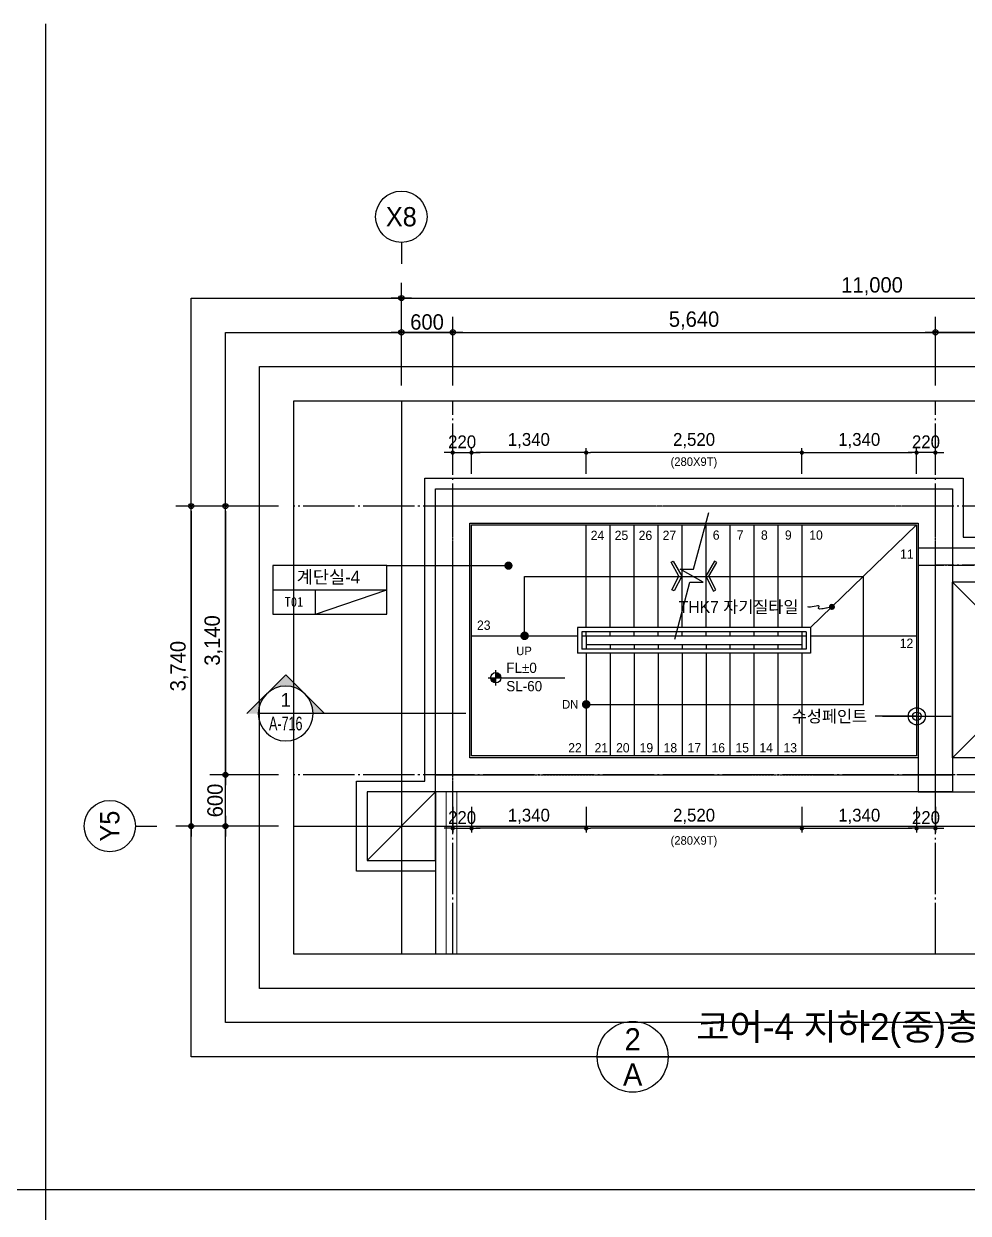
# Model space of a CAD drawing. Header units: millimetres. Extents: x 252711992 to 505989238, y 504776675 to 1009617600.
# Drawn here: x 253359837 to 253370872, y 504818065 to 504831962 of the extents above; entities that cross this region are included whole.
import ezdxf
from ezdxf.enums import TextEntityAlignment as Align
from ezdxf.xclip import XClip

# ---------------------------------------------------------------- set-up
doc = ezdxf.new("R2010")
doc.units = ezdxf.units.MM
doc.header["$XCLIPFRAME"] = 0
doc.linetypes.add('CEN', pattern=[35, 30, -2, 1, -2])
for name, color, linetype in [('$ZCDB_AUDIT_GENERATED_600D18', 7, 'Continuous'), ('0KD DIM', 7, 'Continuous'), ('4A.TEC CEN', 1, 'CEN'), ('4A.TEC CEN 보조1', 14, 'CEN'), ('4A.TEC ELE 4', 9, 'Continuous'), ('4A.TEC IND', 7, 'Continuous'), ('4A.TEC TEXT', 7, 'Continuous'), ('4A.TEC TEXT 1', 3, 'Continuous'), ('4A.TEC TEXT 2', 3, 'Continuous'), ('4A.TEC 기둥', 2, 'Continuous'), ('4A.TEC 마감선 2', 5, 'Continuous'), ('4A.TEC 벽체 1', 2, 'Continuous'), ('4A.TEC 벽체 3', 4, 'Continuous'), ('4A.TEC 벽체 4', 7, 'Continuous'), ('4A.TEC 심볼', 7, 'Continuous'), ('4A.TEC 해치 1', 9, 'Continuous'), ('CEN', 1, 'CEN'), ('LEV', 7, 'Continuous'), ('ROM', 7, 'Continuous'), ('SYM', 1, 'Continuous'), ('TEXT', 7, 'Continuous'), ('㈜SE&C TEXT', 7, 'Continuous')]:
    doc.layers.add(name, color=color, linetype=linetype)
doc.layers.add('DEFPOINT', color=135, linetype='Continuous', plot=False)
doc.styles.add('1', font='')
doc.styles.add('GHS', font='malgun.ttf')
doc.styles.add('나눔고딕', font='')
doc.styles.add('돋움', font='')
doc.styles.add('돋음체', font='')
doc.styles.add('울릉도L', font='')
doc.styles.get('1').set_extended_font_data('DotumChe')
doc.styles.get('나눔고딕').set_extended_font_data('Dotum')
doc.styles.get('돋움').set_extended_font_data('Dotum')
doc.styles.get('돋음체').set_extended_font_data('Dotum')
doc.styles.get('울릉도L').set_extended_font_data('Dotum')
doc.dimstyles.new('DIM_600(외부치수)', dxfattribs={"dimscale": 400, "dimtxt": 3.3, "dimasz": 1, "dimexe": 2, "dimexo": 2, "dimgap": 1, "dimtad": 1, "dimdec": 0, "dimdsep": 46, "dimlunit": 6, "dimtxsty": '나눔고딕', "dimblk1": 'DIMDOT', "dimblk2": 'DIMDOT', "dimsah": 1, "dimcen": 2.5, "dimdle": 1.5, "dimclrd": 8, "dimclre": 8, "dimclrt": 3, "dimadec": 0, "dimazin": 0, "dimtfac": 1, "dimtdec": 0, "dimtix": 1, "dimtmove": 2, "dimatfit": 3, "dimldrblk": 'DIMDOT', "dimfxl": 1, "dimtvp": 1, "dimtolj": 1, "dimtzin": 0, "dimarcsym": 0})
doc.dimstyles.new('DIM_80(외부치수)', dxfattribs={"dimscale": 40, "dimtxt": 3.3, "dimasz": 1, "dimexe": 2, "dimexo": 2, "dimgap": 1, "dimtad": 1, "dimdec": 0, "dimdsep": 46, "dimlunit": 6, "dimtxsty": '돋움', "dimblk1": 'DIMDOT', "dimblk2": 'DIMDOT', "dimsah": 1, "dimcen": 2.5, "dimdle": 1.5, "dimclrd": 1, "dimclre": 7, "dimclrt": 2, "dimadec": 0, "dimazin": 0, "dimtfac": 1, "dimtdec": 0, "dimtix": 1, "dimtmove": 2, "dimatfit": 3, "dimldrblk": 'DIMDOT', "dimfxl": 1, "dimtvp": 1, "dimtolj": 1, "dimtzin": 0, "dimarcsym": 0})
doc.dimstyles.new('KD DIM 1', dxfattribs={"dimscale": 50, "dimtxt": 3, "dimasz": 1, "dimexe": 1, "dimexo": 1, "dimgap": 1, "dimtad": 1, "dimdec": 0, "dimzin": 0, "dimdsep": 46, "dimlunit": 6, "dimtxsty": '돋음체', "dimblk": 'DOT', "dimcen": 3, "dimdle": 1, "dimclrd": 256, "dimclre": 256, "dimclrt": 3, "dimazin": 0, "dimtfac": 1, "dimtdec": 0, "dimtix": 1, "dimtmove": 2, "dimatfit": 3, "dimldrblk": 'OBLIQUE', "dimfxl": 1, "dimtvp": 0.8333, "dimtolj": 1, "dimtzin": 0, "dimarcsym": 0})

# ---------------------------------------------------------------- blocks, each defined once
blk = doc.blocks.new('dwgFD3B')
at = {"layer": '4A.TEC CEN', "color": 250, "ltscale": 500}
blk.add_line((49194.51, -169936.83, -3333.33), (358000, -169936.83, -3333.33), dxfattribs=at)
at = {"layer": '4A.TEC CEN', "color": 250, "ltscale": 500, "elevation": -3333.33}
blk.add_lwpolyline([(241807.63, -39163.16), (241807.63, -267000)], dxfattribs=at)
blk = doc.blocks.new('ccs122')
at = {"layer": '4A.TEC 심볼'}
blk.add_line((0, 8), (0, 3), dxfattribs=at)
blk.add_circle((0, 14), 6, dxfattribs=at)
at = {"layer": '4A.TEC TEXT 2', "color": 3, "style": 'GHS'}
blk.add_attdef('NO', text='', height=4.5, dxfattribs=at).set_placement((-0.01, 14.02), align=Align.MIDDLE_CENTER)
blk = doc.blocks.new('DIMDOT')
at = {"color": 0}
blk.add_line((-2, 0), (2, 0), dxfattribs=at)
for radius in [0.5, 0.25]:
    blk.add_circle((0, 0), radius, dxfattribs=at)
blk = doc.blocks.new('*D427')
at = {"layer": '$ZCDB_AUDIT_GENERATED_600D18', "color": 8, "lineweight": -2, "transparency": 16777216}
for p, q in [((253362813, 504826327), (253361613, 504826327)), ((253361793, 504826267), (253361793, 504822647)), ((253362813, 504822587), (253361613, 504822587))]:
    blk.add_line(p, q, dxfattribs=at)
at = {"layer": 'Defpoints', "color": 0, "transparency": 16777216}
for p in [(253362993, 504826327, 0), (253361793, 504822587), (253362993, 504822587, 0)]:
    blk.add_point(p, dxfattribs=at)
at = {"layer": '$ZCDB_AUDIT_GENERATED_600D18', "color": 8, "lineweight": -2, "transparency": 16777216, "xscale": 60, "yscale": 60, "zscale": 60}
for p, rotation in [((253361793, 504826327), 90), ((253361793, 504822587), 270)]:
    blk.add_blockref('DIMDOT', p, dxfattribs=dict(at, rotation=rotation))
at = {"layer": '$ZCDB_AUDIT_GENERATED_600D18', "color": 3, "transparency": 16777216, "insert": (253361655, 504824457), "char_height": 180, "attachment_point": 5, "rotation": 90, "style": '나눔고딕'}
blk.add_mtext('\\A1;3,740', dxfattribs=at)
blk = doc.blocks.new('*D428')
at = {"layer": '$ZCDB_AUDIT_GENERATED_600D18', "color": 8, "lineweight": -2, "transparency": 16777216}
for p, q in [((253362813, 504823187), (253362013, 504823187)), ((253362193, 504822647), (253362193, 504823127)), ((253362813, 504822587), (253362013, 504822587))]:
    blk.add_line(p, q, dxfattribs=at)
at = {"layer": 'Defpoints', "color": 0, "transparency": 16777216}
for p in [(253362193, 504823187), (253362993, 504823187, 0), (253362993, 504822587, 0)]:
    blk.add_point(p, dxfattribs=at)
at = {"layer": '$ZCDB_AUDIT_GENERATED_600D18', "color": 8, "lineweight": -2, "transparency": 16777216, "xscale": 60, "yscale": 60, "zscale": 60}
for p, rotation in [((253362193, 504823187), 90), ((253362193, 504822587), 270)]:
    blk.add_blockref('DIMDOT', p, dxfattribs=dict(at, rotation=rotation))
at = {"layer": '$ZCDB_AUDIT_GENERATED_600D18', "color": 3, "transparency": 16777216, "insert": (253362073, 504822887), "char_height": 180, "attachment_point": 5, "rotation": 90, "style": '나눔고딕'}
blk.add_mtext('\\A1;600', dxfattribs=at)
blk = doc.blocks.new('*D429')
at = {"layer": '$ZCDB_AUDIT_GENERATED_600D18', "color": 8, "lineweight": -2, "transparency": 16777216}
for p, q in [((253364249, 504827737), (253364249, 504828937)), ((253375249, 504827737), (253375249, 504828937)), ((253364309, 504828757), (253375189, 504828757))]:
    blk.add_line(p, q, dxfattribs=at)
at = {"layer": 'Defpoints', "color": 0, "transparency": 16777216}
for p in [(253375249, 504828757), (253364249, 504827557, 0), (253375249, 504827557)]:
    blk.add_point(p, dxfattribs=at)
at = {"layer": '$ZCDB_AUDIT_GENERATED_600D18', "color": 8, "lineweight": -2, "transparency": 16777216, "xscale": 60, "yscale": 60, "zscale": 60, "rotation": 180}
blk.add_blockref('DIMDOT', (253364249, 504828757), dxfattribs=at)
at = {"layer": '$ZCDB_AUDIT_GENERATED_600D18', "color": 8, "lineweight": -2, "transparency": 16777216, "xscale": 60, "yscale": 60, "zscale": 60}
blk.add_blockref('DIMDOT', (253375249, 504828757), dxfattribs=at)
at = {"layer": '$ZCDB_AUDIT_GENERATED_600D18', "color": 3, "transparency": 16777216, "insert": (253369749, 504828895), "char_height": 180, "attachment_point": 5, "style": '나눔고딕'}
blk.add_mtext('\\A1;11,000', dxfattribs=at)
blk = doc.blocks.new('*D431')
at = {"layer": '$ZCDB_AUDIT_GENERATED_600D18', "color": 8, "lineweight": -2, "transparency": 16777216}
for p, q in [((253364249, 504827737), (253364249, 504828537)), ((253364849, 504827737), (253364849, 504828537)), ((253364789, 504828357), (253364309, 504828357))]:
    blk.add_line(p, q, dxfattribs=at)
at = {"layer": 'Defpoints', "color": 0, "transparency": 16777216}
for p in [(253364249, 504828357), (253364249, 504827557, 39667), (253364849, 504827557, 34667)]:
    blk.add_point(p, dxfattribs=at)
at = {"layer": '$ZCDB_AUDIT_GENERATED_600D18', "color": 8, "lineweight": -2, "transparency": 16777216, "xscale": 60, "yscale": 60, "zscale": 60, "rotation": 180}
blk.add_blockref('DIMDOT', (253364249, 504828357), dxfattribs=at)
at = {"layer": '$ZCDB_AUDIT_GENERATED_600D18', "color": 8, "lineweight": -2, "transparency": 16777216, "xscale": 60, "yscale": 60, "zscale": 60}
blk.add_blockref('DIMDOT', (253364849, 504828357), dxfattribs=at)
at = {"layer": '$ZCDB_AUDIT_GENERATED_600D18', "color": 3, "transparency": 16777216, "insert": (253364549, 504828477), "char_height": 180, "attachment_point": 5, "style": '나눔고딕'}
blk.add_mtext('\\A1;600', dxfattribs=at)
blk = doc.blocks.new('*D432')
at = {"layer": '$ZCDB_AUDIT_GENERATED_600D18', "color": 8, "lineweight": -2, "transparency": 16777216}
for p, q in [((253362813, 504826327), (253362013, 504826327)), ((253362193, 504826267), (253362193, 504823247)), ((253362813, 504823187), (253362013, 504823187))]:
    blk.add_line(p, q, dxfattribs=at)
at = {"layer": 'Defpoints', "color": 0, "transparency": 16777216}
for p in [(253362993, 504826327, 0), (253362193, 504823187), (253362993, 504823187, 0)]:
    blk.add_point(p, dxfattribs=at)
at = {"layer": '$ZCDB_AUDIT_GENERATED_600D18', "color": 8, "lineweight": -2, "transparency": 16777216, "xscale": 60, "yscale": 60, "zscale": 60}
for p, rotation in [((253362193, 504826327), 90), ((253362193, 504823187), 270)]:
    blk.add_blockref('DIMDOT', p, dxfattribs=dict(at, rotation=rotation))
at = {"layer": '$ZCDB_AUDIT_GENERATED_600D18', "color": 3, "transparency": 16777216, "insert": (253362055, 504824757), "char_height": 180, "attachment_point": 5, "rotation": 90, "style": '나눔고딕'}
blk.add_mtext('\\A1;3,140', dxfattribs=at)
blk = doc.blocks.new('*D433')
at = {"layer": '$ZCDB_AUDIT_GENERATED_600D18', "color": 8, "lineweight": -2, "transparency": 16777216}
for p, q in [((253364849, 504827737), (253364849, 504828537)), ((253370489, 504827737), (253370489, 504828537)), ((253364909, 504828357), (253370429, 504828357))]:
    blk.add_line(p, q, dxfattribs=at)
at = {"layer": 'Defpoints', "color": 0, "transparency": 16777216}
for p in [(253370489, 504828357), (253364849, 504827557, 34667), (253370489, 504827557, 81667)]:
    blk.add_point(p, dxfattribs=at)
at = {"layer": '$ZCDB_AUDIT_GENERATED_600D18', "color": 8, "lineweight": -2, "transparency": 16777216, "xscale": 60, "yscale": 60, "zscale": 60, "rotation": 180}
blk.add_blockref('DIMDOT', (253364849, 504828357), dxfattribs=at)
at = {"layer": '$ZCDB_AUDIT_GENERATED_600D18', "color": 8, "lineweight": -2, "transparency": 16777216, "xscale": 60, "yscale": 60, "zscale": 60}
blk.add_blockref('DIMDOT', (253370489, 504828357), dxfattribs=at)
at = {"layer": '$ZCDB_AUDIT_GENERATED_600D18', "color": 3, "transparency": 16777216, "insert": (253367669, 504828495), "char_height": 180, "attachment_point": 5, "style": '나눔고딕'}
blk.add_mtext('\\A1;5,640', dxfattribs=at)
blk = doc.blocks.new('*D434')
at = {"layer": '$ZCDB_AUDIT_GENERATED_600D18', "color": 8, "lineweight": -2, "transparency": 16777216}
for p, q in [((253370489, 504827737), (253370489, 504828537)), ((253372939, 504827737), (253372939, 504828537)), ((253372879, 504828357), (253370549, 504828357))]:
    blk.add_line(p, q, dxfattribs=at)
at = {"layer": 'Defpoints', "color": 0, "transparency": 16777216}
for p in [(253370489, 504828357), (253370489, 504827557, 81667), (253372939, 504827557, 61250)]:
    blk.add_point(p, dxfattribs=at)
at = {"layer": '$ZCDB_AUDIT_GENERATED_600D18', "color": 8, "lineweight": -2, "transparency": 16777216, "xscale": 60, "yscale": 60, "zscale": 60, "rotation": 180}
blk.add_blockref('DIMDOT', (253370489, 504828357), dxfattribs=at)
at = {"layer": '$ZCDB_AUDIT_GENERATED_600D18', "color": 8, "lineweight": -2, "transparency": 16777216, "xscale": 60, "yscale": 60, "zscale": 60}
blk.add_blockref('DIMDOT', (253372939, 504828357), dxfattribs=at)
at = {"layer": '$ZCDB_AUDIT_GENERATED_600D18', "color": 3, "transparency": 16777216, "insert": (253371714, 504828495), "char_height": 180, "attachment_point": 5, "style": '나눔고딕'}
blk.add_mtext('\\A1;2,450', dxfattribs=at)
blk = doc.blocks.new('c1')
at = {"layer": '4A.TEC 기둥'}
blk.add_lwpolyline([(1156776, -1012079), (1157576, -1012079), (1157576, -1011279), (1156776, -1011279)], close=True, dxfattribs=at)
at = {"layer": 'DEFPOINT'}
blk.add_line((1156776, -1012079), (1157576, -1011279), dxfattribs=at)
blk = doc.blocks.new('ADFAWEFQWEFQWF')
at = {"layer": '4A.TEC CEN 보조1', "ltscale": 10}
for p, q in [((200, 0), (200, 2850)), ((2650, 2850), (2650, 0)), ((0, 2650), (2850, 2650)), ((2850, 200), (0, 200))]:
    blk.add_line(p, q, dxfattribs=at)
at = {"layer": '4A.TEC 벽체 1'}
for p, q in [((400, 2450), (400, 400)), ((400, 2450), (2450, 2450)), ((2450, 2450), (2450, 400)), ((400, 400), (2450, 400))]:
    blk.add_line(p, q, dxfattribs=at)
blk.add_lwpolyline([(875, 2850), (0, 2850), (0, 0), (2850, 0), (2850, 2850), (875, 2850)], dxfattribs=at)
at = {"layer": '4A.TEC 해치 1'}
for p, q in [((400, 2450), (2450, 400)), ((2450, 2450), (400, 400))]:
    blk.add_line(p, q, dxfattribs=at)
blk = doc.blocks.new('A$Cb9f671d3')
at = {"layer": '4A.TEC 벽체 3', "elevation": 0, "flags": 128}
for points in [[(925, 3825), (0, 3825), (0, 4875), (800, 4875), (800, 8415), (7090, 8415), (7090, 7725), (11925, 7725), (11925, 59750)], [(925, 4750), (925, 250)]]:
    blk.add_lwpolyline(points, dxfattribs=at)
at = {"layer": '4A.TEC 벽체 4', "color": 251, "lineweight": 0, "ltscale": 15, "elevation": 0}
for points in [[(1050, 4750), (1050, 125)], [(1175, 4750), (1175, 0)]]:
    blk.add_lwpolyline(points, dxfattribs=at)
at = {"layer": '4A.TEC 기둥'}
blk.add_blockref('c1', (-1156651, 1016029, 0), dxfattribs=at)
blk = doc.blocks.new('A$C6C9969DE')
at = {"layer": 'ROM', "color": 0, "linetype": 'Continuous'}
for p, q in [((0, 510), (2400, 510)), ((900, 0), (900, 510))]:
    blk.add_line(p, q, dxfattribs=at)
blk.add_lwpolyline([(0, 0), (2400, 0), (2400, 1020), (0, 1020)], close=True, dxfattribs=at)
blk = doc.blocks.new('ASDFAWGFQWEGRQEWR')
at = {"layer": 'CEN'}
blk.add_lwpolyline([(1712, 118), (1641, 101), (1594, 94), (1567, 93), (1556, 98), (1554, 105), (1558, 114), (1563, 122), (1564, 128), (1557, 130), (1544, 129), (1526, 126), (1505, 122), (1483, 118), (1461, 115), (1443, 114), (1430, 118)], dxfattribs=at)
at = {"layer": '㈜SE&C TEXT', "color": 1, "const_width": 35.9}
blk.add_lwpolyline([(1729, 118, 1), (1694, 118, 1)], format="xyb", close=True, dxfattribs=at)
at = {"layer": '4A.TEC TEXT', "style": '돋움'}
blk.add_text('THK7 자기질타일', height=140, dxfattribs=at).set_placement((-77, 118), align=Align.MIDDLE_LEFT)
blk = doc.blocks.new('단면기호1')
at = {"layer": 'SYM'}
h = blk.add_hatch(color=256, dxfattribs=at)
h.paths.add_polyline_path([(4.24, 4.24, -0.198912), (6, 0), (8.49, 0)])
h.paths.add_polyline_path([(0, 8.49), (-4.24, 4.24, -0.414214), (4.24, 4.24)])
h.paths.add_polyline_path([(-4.24, 4.24), (-8.49, 0), (-6, 0, -0.198912)])
for p in [(-8.49, 0), (8.49, 0)]:
    blk.add_line(p, (0, 8.49), dxfattribs=at)
blk.add_circle((0, 0), 6, dxfattribs=at)
blk = doc.blocks.new('A$C3A5201BD')
at = {"layer": 'LEV'}
h = blk.add_hatch(color=256, dxfattribs=at)
h.paths.add_polyline_path([(200, 200), (335, 200, 0.414214), (200, 335)])
h.paths.add_polyline_path([(200, 65), (200, 200), (65, 200, 0.414214)])
at = {"layer": 'LEV', "color": 7}
for p, q in [((200, 0), (200, 400)), ((0, 200), (2007, 200)), ((0, 200), (400, 200))]:
    blk.add_line(p, q, dxfattribs=at)
blk.add_circle((200, 200), 135, dxfattribs=at)
blk = doc.blocks.new('_Dot')
at = {"color": 0, "linetype": 'ByBlock', "lineweight": -2}
blk.add_line((-0.5, 0), (-1, 0), dxfattribs=at)
at = {"color": 0, "linetype": 'ByBlock', "const_width": 0.5}
blk.add_lwpolyline([(-0.25, 0, 1), (0.25, 0, 1)], format="xyb", close=True, dxfattribs=at)
blk = doc.blocks.new('*D1045')
at = {"layer": '0KD DIM', "lineweight": -2, "transparency": 16777216}
for p, q in [((253366409, 504826702), (253366409, 504827002)), ((253368929, 504826702), (253368929, 504827002)), ((253368879, 504826952), (253366459, 504826952))]:
    blk.add_line(p, q, dxfattribs=at)
at = {"layer": 'Defpoints', "color": 0, "transparency": 16777216}
for p in [(253366409, 504826952), (253366409, 504826652, 0), (253368929, 504826652)]:
    blk.add_point(p, dxfattribs=at)
at = {"layer": '0KD DIM', "lineweight": -2, "transparency": 16777216, "xscale": 50, "yscale": 50, "zscale": 50, "rotation": 180}
blk.add_blockref('_Dot', (253366409, 504826952), dxfattribs=at)
at = {"layer": '0KD DIM', "lineweight": -2, "transparency": 16777216, "xscale": 50, "yscale": 50, "zscale": 50}
blk.add_blockref('_Dot', (253368929, 504826952), dxfattribs=at)
at = {"layer": '0KD DIM', "color": 3, "transparency": 16777216, "insert": (253367669, 504827092), "char_height": 150, "attachment_point": 5, "style": '돋음체'}
blk.add_mtext('\\A1;2,520', dxfattribs=at)
blk = doc.blocks.new('_OBLIQUE')
at = {"color": 0, "linetype": 'ByBlock'}
blk.add_line((-0.5, -0.5), (0.5, 0.5), dxfattribs=at)
blk = doc.blocks.new('*D1046')
at = {"layer": '0KD DIM', "lineweight": -2, "transparency": 16777216}
for p, q in [((253368929, 504826702), (253368929, 504827002)), ((253370269, 504826702), (253370269, 504827002)), ((253368979, 504826952), (253370219, 504826952))]:
    blk.add_line(p, q, dxfattribs=at)
at = {"layer": 'Defpoints', "color": 0, "transparency": 16777216}
for p in [(253370269, 504826952), (253368929, 504826652), (253370269, 504826652)]:
    blk.add_point(p, dxfattribs=at)
at = {"layer": '0KD DIM', "lineweight": -2, "transparency": 16777216, "xscale": 50, "yscale": 50, "zscale": 50, "rotation": 180}
blk.add_blockref('_Dot', (253368929, 504826952), dxfattribs=at)
at = {"layer": '0KD DIM', "lineweight": -2, "transparency": 16777216, "xscale": 50, "yscale": 50, "zscale": 50}
blk.add_blockref('_Dot', (253370269, 504826952), dxfattribs=at)
at = {"layer": '0KD DIM', "color": 3, "transparency": 16777216, "insert": (253369599, 504827092), "char_height": 150, "attachment_point": 5, "style": '돋음체'}
blk.add_mtext('\\A1;1,340', dxfattribs=at)
blk = doc.blocks.new('*D1047')
at = {"layer": '0KD DIM', "lineweight": -2, "transparency": 16777216}
for p, q in [((253365069, 504826702), (253365069, 504827002)), ((253366409, 504826702), (253366409, 504827002)), ((253366359, 504826952), (253365119, 504826952))]:
    blk.add_line(p, q, dxfattribs=at)
at = {"layer": 'Defpoints', "color": 0, "transparency": 16777216}
for p in [(253365069, 504826952), (253365069, 504826652), (253366409, 504826652)]:
    blk.add_point(p, dxfattribs=at)
at = {"layer": '0KD DIM', "lineweight": -2, "transparency": 16777216, "xscale": 50, "yscale": 50, "zscale": 50, "rotation": 180}
blk.add_blockref('_Dot', (253365069, 504826952), dxfattribs=at)
at = {"layer": '0KD DIM', "lineweight": -2, "transparency": 16777216, "xscale": 50, "yscale": 50, "zscale": 50}
blk.add_blockref('_Dot', (253366409, 504826952), dxfattribs=at)
at = {"layer": '0KD DIM', "color": 3, "transparency": 16777216, "insert": (253365739, 504827092), "char_height": 150, "attachment_point": 5, "style": '돋음체'}
blk.add_mtext('\\A1;1,340', dxfattribs=at)
blk = doc.blocks.new('*D1048')
at = {"layer": '0KD DIM', "lineweight": -2, "transparency": 16777216}
for p, q in [((253370269, 504826702), (253370269, 504827002)), ((253370489, 504826702), (253370489, 504827002)), ((253370219, 504826952), (253370169, 504826952)), ((253370489, 504826952), (253370269, 504826952)), ((253370539, 504826952), (253370589, 504826952))]:
    blk.add_line(p, q, dxfattribs=at)
at = {"layer": 'Defpoints', "color": 0, "transparency": 16777216}
for p in [(253370269, 504826952), (253370269, 504826652), (253370489, 504826652)]:
    blk.add_point(p, dxfattribs=at)
at = {"layer": '0KD DIM', "lineweight": -2, "transparency": 16777216, "xscale": 50, "yscale": 50, "zscale": 50}
blk.add_blockref('_Dot', (253370269, 504826952), dxfattribs=at)
at = {"layer": '0KD DIM', "lineweight": -2, "transparency": 16777216, "xscale": 50, "yscale": 50, "zscale": 50, "rotation": 180}
blk.add_blockref('_Dot', (253370489, 504826952), dxfattribs=at)
at = {"layer": '0KD DIM', "color": 3, "transparency": 16777216, "insert": (253370379, 504827077), "char_height": 150, "attachment_point": 5, "style": '돋음체'}
blk.add_mtext('\\A1;220', dxfattribs=at)
blk = doc.blocks.new('*D1049')
at = {"layer": '0KD DIM', "lineweight": -2, "transparency": 16777216}
for p, q in [((253364849, 504826702), (253364849, 504827002)), ((253365069, 504826702), (253365069, 504827002)), ((253364799, 504826952), (253364749, 504826952)), ((253364849, 504826952), (253365069, 504826952)), ((253365119, 504826952), (253365169, 504826952))]:
    blk.add_line(p, q, dxfattribs=at)
at = {"layer": 'Defpoints', "color": 0, "transparency": 16777216}
for p in [(253365069, 504826952), (253364849, 504826652), (253365069, 504826652)]:
    blk.add_point(p, dxfattribs=at)
at = {"layer": '0KD DIM', "lineweight": -2, "transparency": 16777216, "xscale": 50, "yscale": 50, "zscale": 50}
blk.add_blockref('_Dot', (253364849, 504826952), dxfattribs=at)
at = {"layer": '0KD DIM', "lineweight": -2, "transparency": 16777216, "xscale": 50, "yscale": 50, "zscale": 50, "rotation": 180}
blk.add_blockref('_Dot', (253365069, 504826952), dxfattribs=at)
at = {"layer": '0KD DIM', "color": 3, "transparency": 16777216, "insert": (253364959, 504827077), "char_height": 150, "attachment_point": 5, "style": '돋음체'}
blk.add_mtext('\\A1;220', dxfattribs=at)
blk = doc.blocks.new('*D1040')
at = {"layer": '0KD DIM', "lineweight": -2, "transparency": 16777216}
for p, q in [((253366409, 504822812), (253366409, 504822512)), ((253368929, 504822812), (253368929, 504822512)), ((253368879, 504822562), (253366459, 504822562))]:
    blk.add_line(p, q, dxfattribs=at)
at = {"layer": 'Defpoints', "color": 0, "transparency": 16777216}
for p in [(253366409, 504822862, 0), (253368929, 504822862), (253366409, 504822562)]:
    blk.add_point(p, dxfattribs=at)
at = {"layer": '0KD DIM', "lineweight": -2, "transparency": 16777216, "xscale": 50, "yscale": 50, "zscale": 50, "rotation": 180}
blk.add_blockref('_Dot', (253366409, 504822562), dxfattribs=at)
at = {"layer": '0KD DIM', "lineweight": -2, "transparency": 16777216, "xscale": 50, "yscale": 50, "zscale": 50}
blk.add_blockref('_Dot', (253368929, 504822562), dxfattribs=at)
at = {"layer": '0KD DIM', "color": 3, "transparency": 16777216, "insert": (253367669, 504822702), "char_height": 150, "attachment_point": 5, "style": '돋음체'}
blk.add_mtext('\\A1;2,520', dxfattribs=at)
blk = doc.blocks.new('*D1041')
at = {"layer": '0KD DIM', "lineweight": -2, "transparency": 16777216}
for p, q in [((253368929, 504822812), (253368929, 504822512)), ((253370269, 504822812), (253370269, 504822512)), ((253368979, 504822562), (253370219, 504822562))]:
    blk.add_line(p, q, dxfattribs=at)
at = {"layer": 'Defpoints', "color": 0, "transparency": 16777216}
for p in [(253368929, 504822862), (253370269, 504822862), (253370269, 504822562)]:
    blk.add_point(p, dxfattribs=at)
at = {"layer": '0KD DIM', "lineweight": -2, "transparency": 16777216, "xscale": 50, "yscale": 50, "zscale": 50, "rotation": 180}
blk.add_blockref('_Dot', (253368929, 504822562), dxfattribs=at)
at = {"layer": '0KD DIM', "lineweight": -2, "transparency": 16777216, "xscale": 50, "yscale": 50, "zscale": 50}
blk.add_blockref('_Dot', (253370269, 504822562), dxfattribs=at)
at = {"layer": '0KD DIM', "color": 3, "transparency": 16777216, "insert": (253369599, 504822702), "char_height": 150, "attachment_point": 5, "style": '돋음체'}
blk.add_mtext('\\A1;1,340', dxfattribs=at)
blk = doc.blocks.new('*D1042')
at = {"layer": '0KD DIM', "lineweight": -2, "transparency": 16777216}
for p, q in [((253365069, 504822812), (253365069, 504822512)), ((253366409, 504822812), (253366409, 504822512)), ((253366359, 504822562), (253365119, 504822562))]:
    blk.add_line(p, q, dxfattribs=at)
at = {"layer": 'Defpoints', "color": 0, "transparency": 16777216}
for p in [(253365069, 504822862), (253366409, 504822862), (253365069, 504822562)]:
    blk.add_point(p, dxfattribs=at)
at = {"layer": '0KD DIM', "lineweight": -2, "transparency": 16777216, "xscale": 50, "yscale": 50, "zscale": 50, "rotation": 180}
blk.add_blockref('_Dot', (253365069, 504822562), dxfattribs=at)
at = {"layer": '0KD DIM', "lineweight": -2, "transparency": 16777216, "xscale": 50, "yscale": 50, "zscale": 50}
blk.add_blockref('_Dot', (253366409, 504822562), dxfattribs=at)
at = {"layer": '0KD DIM', "color": 3, "transparency": 16777216, "insert": (253365739, 504822702), "char_height": 150, "attachment_point": 5, "style": '돋음체'}
blk.add_mtext('\\A1;1,340', dxfattribs=at)
blk = doc.blocks.new('*D1043')
at = {"layer": '0KD DIM', "lineweight": -2, "transparency": 16777216}
for p, q in [((253370269, 504822812), (253370269, 504822512)), ((253370489, 504822812), (253370489, 504822512)), ((253370219, 504822562), (253370169, 504822562)), ((253370489, 504822562), (253370269, 504822562)), ((253370539, 504822562), (253370589, 504822562))]:
    blk.add_line(p, q, dxfattribs=at)
at = {"layer": 'Defpoints', "color": 0, "transparency": 16777216}
for p in [(253370269, 504822862), (253370489, 504822862), (253370269, 504822562)]:
    blk.add_point(p, dxfattribs=at)
at = {"layer": '0KD DIM', "lineweight": -2, "transparency": 16777216, "xscale": 50, "yscale": 50, "zscale": 50}
blk.add_blockref('_Dot', (253370269, 504822562), dxfattribs=at)
at = {"layer": '0KD DIM', "lineweight": -2, "transparency": 16777216, "xscale": 50, "yscale": 50, "zscale": 50, "rotation": 180}
blk.add_blockref('_Dot', (253370489, 504822562), dxfattribs=at)
at = {"layer": '0KD DIM', "color": 3, "transparency": 16777216, "insert": (253370379, 504822687), "char_height": 150, "attachment_point": 5, "style": '돋음체'}
blk.add_mtext('\\A1;220', dxfattribs=at)
blk = doc.blocks.new('*D1044')
at = {"layer": '0KD DIM', "lineweight": -2, "transparency": 16777216}
for p, q in [((253364849, 504822812), (253364849, 504822512)), ((253365069, 504822812), (253365069, 504822512)), ((253364799, 504822562), (253364749, 504822562)), ((253364849, 504822562), (253365069, 504822562)), ((253365119, 504822562), (253365169, 504822562))]:
    blk.add_line(p, q, dxfattribs=at)
at = {"layer": 'Defpoints', "color": 0, "transparency": 16777216}
for p in [(253364849, 504822862), (253365069, 504822862), (253365069, 504822562)]:
    blk.add_point(p, dxfattribs=at)
at = {"layer": '0KD DIM', "lineweight": -2, "transparency": 16777216, "xscale": 50, "yscale": 50, "zscale": 50}
blk.add_blockref('_Dot', (253364849, 504822562), dxfattribs=at)
at = {"layer": '0KD DIM', "lineweight": -2, "transparency": 16777216, "xscale": 50, "yscale": 50, "zscale": 50, "rotation": 180}
blk.add_blockref('_Dot', (253365069, 504822562), dxfattribs=at)
at = {"layer": '0KD DIM', "color": 3, "transparency": 16777216, "insert": (253364959, 504822687), "char_height": 150, "attachment_point": 5, "style": '돋음체'}
blk.add_mtext('\\A1;220', dxfattribs=at)
blk = doc.blocks.new('ADSFWEFQWEF')
at = {"layer": '4A.TEC TEXT', "style": '돋움'}
blk.add_text('수성페인트', height=140, dxfattribs=at).set_placement((560, 110), align=Align.MIDDLE_LEFT)
at = {"layer": '㈜SE&C TEXT', "color": 1}
blk.add_leader([(2021, 110, 0), (1532, 110)], dimstyle='DIM_80(외부치수)', override={"dimasz": 5, "dimtad": 0}, dxfattribs=at)

msp = doc.modelspace()

# ---------------------------------------------------------------- linework, layer by layer
msp.add_line((253363246.55, 504825064.35), (253364079.88, 504825347.69))
at = {"layer": '4A.TEC CEN', "ltscale": 20}
for p, q in [((253364848.77, 504821092.16, 1666.67), (253364848.77, 504827557.16, 1666.67)), ((253370488.77, 504821092.16, 1666.67), (253370488.77, 504827557.16, 1666.67)), ((253376303.05, 504826327.14, 1666.67), (253362992.67, 504826327.14, 1666.67)), ((253376303.05, 504825637.14, 1666.67), (253370488.77, 504825637.14, 1666.67)), ((253376303.05, 504823187.14, 1666.67), (253362992.67, 504823187.14, 1666.67))]:
    msp.add_line(p, q, dxfattribs=at)
at = {"layer": '4A.TEC CEN 보조1'}
for p, q in [((253364848.78, 504822987.14, -3332.88), (253364848.78, 504826527.14, -3332.88)), ((253370488.78, 504822987.14, -3332.88), (253370488.78, 504826527.14, -3332.88)), ((253370688.78, 504826327.14, -3332.88), (253364648.78, 504826327.14, -3332.88)), ((253364648.78, 504823187.14, -3332.88), (253370688.78, 504823187.14, -3332.88))]:
    msp.add_line(p, q, dxfattribs=at)
at = {"layer": '4A.TEC ELE 4', "color": 8, "ltscale": 0.3}
for p, q in [((253366408.78, 504824907.14, -3332.88), (253366408.78, 504826107.14, -3332.88)), ((253366688.78, 504824907.14, -3332.88), (253366688.78, 504826107.14, -3332.88)), ((253366968.78, 504824907.14, -3332.88), (253366968.78, 504826107.14, -3332.88)), ((253367248.78, 504824907.14, -3332.88), (253367248.78, 504826107.14, -3332.88)), ((253367528.78, 504824907.14, -3332.88), (253367528.78, 504826107.14, -3332.88)), ((253367808.78, 504824907.14, -3332.88), (253367808.78, 504826107.14, -3332.88)), ((253368368.78, 504826107.14, -3332.88), (253368368.78, 504824907.14, -3332.88)), ((253368648.78, 504826107.14, -3332.88), (253368648.78, 504824907.14, -3332.88)), ((253368928.78, 504826107.14, -3332.88), (253368928.78, 504824907.14, -3332.88)), ((253369028.78, 504824907.14, -3332.88), (253370268.78, 504826107.14, -3332.88)), ((253369028.78, 504824907.14, -3332.88), (253366308.78, 504824907.14, -3332.88)), ((253366308.78, 504824907.14, -3332.88), (253366308.78, 504824607.14, -3332.88)), ((253369028.78, 504824907.14, -3332.88), (253369028.78, 504824607.14, -3332.88)), ((253366308.78, 504824807.14, -3332.88), (253365068.78, 504824807.14, -3332.88)), ((253368978.78, 504824857.14, -3332.88), (253366358.78, 504824857.14, -3332.88)), ((253366358.78, 504824857.14, -3332.88), (253366358.78, 504824657.14, -3332.88)), ((253368978.78, 504824807.14, -3332.88), (253366358.78, 504824807.14, -3332.88)), ((253366408.78, 504824807.14, -3332.88), (253366408.78, 504824657.14, -3332.88)), ((253368368.78, 504824857.14, -3332.88), (253368368.78, 504824807.14, -3332.88)), ((253368648.78, 504824857.14, -3332.88), (253368648.78, 504824807.14, -3332.88)), ((253368928.78, 504824857.14, -3332.88), (253368928.78, 504824807.14, -3332.88)), ((253368928.78, 504824857.14, -3332.88), (253368928.78, 504824657.14, -3332.88)), ((253368978.78, 504824857.14, -3332.88), (253368978.78, 504824657.14, -3332.88)), ((253370268.78, 504824807.14, -3332.88), (253369028.78, 504824807.14, -3332.88)), ((253369028.78, 504824607.14, -3332.88), (253366308.78, 504824607.14, -3332.88)), ((253368978.78, 504824657.14, -3332.88), (253366358.78, 504824657.14, -3332.88)), ((253368928.78, 504824707.14, -3332.88), (253366408.78, 504824707.14, -3332.88)), ((253366408.78, 504824607.14, -3332.88), (253366408.78, 504823407.14, -3332.88)), ((253366688.78, 504824707.14, -3332.88), (253366688.78, 504824657.14, -3332.88)), ((253366688.78, 504824607.14, -3332.88), (253366688.78, 504823407.14, -3332.88)), ((253366968.78, 504824707.14, -3332.88), (253366968.78, 504824657.14, -3332.88)), ((253366968.78, 504824607.14, -3332.88), (253366968.78, 504823407.14, -3332.88)), ((253367248.78, 504824707.14, -3332.88), (253367248.78, 504824657.14, -3332.88)), ((253367248.78, 504824607.14, -3332.88), (253367248.78, 504823407.14, -3332.88)), ((253367528.78, 504824607.14, -3332.88), (253367528.78, 504823407.14, -3332.88)), ((253367808.78, 504824607.14, -3332.88), (253367808.78, 504823407.14, -3332.88)), ((253368088.78, 504824607.14, -3332.88), (253368088.78, 504823407.14, -3332.88)), ((253368368.78, 504824707.14, -3332.88), (253368368.78, 504824657.14, -3332.88)), ((253368368.78, 504824607.14, -3332.88), (253368368.78, 504823407.14, -3332.88)), ((253368648.78, 504824707.14, -3332.88), (253368648.78, 504824657.14, -3332.88)), ((253368648.78, 504824607.14, -3332.88), (253368648.78, 504823407.14, -3332.88)), ((253368928.78, 504824707.14, -3332.88), (253368928.78, 504824657.14, -3332.88)), ((253368928.78, 504824607.14, -3332.88), (253368928.78, 504823407.14, -3332.88))]:
    msp.add_line(p, q, dxfattribs=at)
at = {"layer": '4A.TEC ELE 4', "color": 8}
for p, q in [((253368088.78, 504826107.14, -3332.88), (253368088.78, 504824907.14, -3332.88)), ((253367808.78, 504824807.14, -3332.88), (253367808.78, 504824857.14, -3332.88)), ((253367808.78, 504824707.14, -3332.88), (253367808.78, 504824657.14, -3332.88))]:
    msp.add_line(p, q, dxfattribs=at)
at = {"layer": '4A.TEC ELE 4', "color": 8, "ltscale": 0.2}
for p, q in [((253366408.78, 504824807.14, -3332.88), (253366408.78, 504824857.14, -3332.88)), ((253366688.78, 504824807.14, -3332.88), (253366688.78, 504824857.14, -3332.88)), ((253366968.78, 504824807.14, -3332.88), (253366968.78, 504824857.14, -3332.88)), ((253367248.78, 504824807.14, -3332.88), (253367248.78, 504824857.14, -3332.88)), ((253367528.78, 504824807.14, -3332.88), (253367528.78, 504824857.14, -3332.88)), ((253367528.78, 504824707.14, -3332.88), (253367528.78, 504824657.14, -3332.88))]:
    msp.add_line(p, q, dxfattribs=at)
at = {"layer": '4A.TEC ELE 4', "color": 8, "ltscale": 0.02}
for p, q in [((253368088.78, 504824857.14, -3332.88), (253368088.78, 504824807.14, -3332.88)), ((253368088.78, 504824707.14, -3332.88), (253368088.78, 504824657.14, -3332.88))]:
    msp.add_line(p, q, dxfattribs=at)
at = {"layer": '4A.TEC ELE 4', "color": 8, "ltscale": 0.3, "elevation": -3332.88}
msp.add_lwpolyline([(253367443.32, 504824772.47), (253367621.14, 504825436.14), (253367776.44, 504825436.14), (253367507.46, 504825591.43), (253367662.75, 504825591.43), (253367839.9, 504826252.53)], dxfattribs=at)
at = {"layer": '4A.TEC IND', "color": 8}
for p, q in [((253365688.78, 504825504.64, -3332.88), (253369648.78, 504825504.64, -3332.88)), ((253365688.78, 504824807.14, -3332.88), (253365688.78, 504825504.64, -3332.88)), ((253369648.78, 504824007.94, -3332.88), (253369648.78, 504825504.64, -3332.88)), ((253366398.78, 504824007.94, -3332.88), (253369648.78, 504824007.94, -3332.88))]:
    msp.add_line(p, q, dxfattribs=at)
at = {"layer": '4A.TEC IND', "color": 8, "elevation": -3332.88}
for points in [[(253367435.69, 504825335.03), (253367410.91, 504825349.34), (253367492.85, 504825509.65), (253367399.95, 504825670.55), (253367424.73, 504825684.86), (253367525.89, 504825509.65)], [(253367897.53, 504825332.53), (253367922.31, 504825346.84), (253367840.37, 504825507.14), (253367933.27, 504825668.05), (253367908.49, 504825682.36), (253367807.33, 504825507.14)]]:
    msp.add_lwpolyline(points, close=True, dxfattribs=at)
at = {"layer": '4A.TEC IND', "const_width": 50, "elevation": -3332.88}
for points in [[(253365713.78, 504824811.35, 1), (253365663.78, 504824811.35, 1)], [(253366433.78, 504824009.64, 1), (253366383.78, 504824009.64, 1)]]:
    msp.add_lwpolyline(points, format="xyb", close=True, dxfattribs=at)
at = {"layer": '4A.TEC 마감선 2'}
for p, q in [((253365068.78, 504826107.14, -3332.88), (253370268.78, 504826107.14, -3332.88)), ((253365068.78, 504823407.14, -3332.88), (253365068.78, 504826107.14, -3332.88)), ((253370268.78, 504826107.14, -3332.88), (253370268.78, 504823407.14, -3332.88)), ((253370268.78, 504823407.14, -3332.88), (253365068.78, 504823407.14, -3332.88))]:
    msp.add_line(p, q, dxfattribs=at)
at = {"layer": '4A.TEC 벽체 1'}
for p, q in [((253364648.78, 504826527.14, -3332.88), (253370688.78, 504826527.14, -3332.88)), ((253364648.78, 504822987.14, -3332.88), (253364648.78, 504826527.14, -3332.88)), ((253370688.78, 504826527.14, -3332.88), (253370688.78, 504822987.14, -3332.88)), ((253365048.78, 504826127.14, -3332.88), (253370288.78, 504826127.14, -3332.88)), ((253365048.78, 504823387.14, -3332.88), (253365048.78, 504826127.14, -3332.88)), ((253370288.78, 504826127.14, -3332.88), (253370288.78, 504823387.14, -3332.88)), ((253370288.78, 504823387.14, -3332.88), (253365048.78, 504823387.14, -3332.88)), ((253370688.78, 504822987.14, -3332.88), (253364648.78, 504822987.14, -3332.88))]:
    msp.add_line(p, q, dxfattribs=at)
at = {"layer": '4A.TEC 심볼'}
msp.add_line((253366537.72, 504819892.16, 3333.33), (253373295.36, 504819892.16, 3333.33), dxfattribs=at)
msp.add_circle((253366951.72, 504819892.16, 3333.33), 414, dxfattribs=at)
at = {"layer": 'DEFPOINT'}
for p, q in [((253360091.54, 504831962.29, 3333.33), (253360091.54, 504804712.29, 3333.33)), ((253378191.54, 504818337.29, 3333.33), (253341991.54, 504818337.29, 3333.33))]:
    msp.add_line(p, q, dxfattribs=at)
at = {"layer": 'DEFPOINT', "elevation": 3333.33}
for points in [[(253361792.67, 504828757.16), (253377503.05, 504828757.16), (253377503.05, 504819892.16), (253361792.67, 504819892.16)], [(253362192.67, 504828357.16), (253377103.05, 504828357.16), (253377103.05, 504820292.16), (253362192.67, 504820292.16)], [(253362592.67, 504827957.16), (253376703.05, 504827957.16), (253376703.05, 504820692.16), (253362592.67, 504820692.16)], [(253362992.67, 504827557.16), (253376303.05, 504827557.16), (253376303.05, 504821092.16), (253362992.67, 504821092.16)]]:
    msp.add_lwpolyline(points, close=True, dxfattribs=at)
at = {"layer": 'SYM'}
msp.add_line((253365000.7, 504823903.45, 1666.67), (253363218.27, 504823903.45, 1666.67), dxfattribs=at)
at = {"layer": 'SYM', "elevation": 1666.67}
msp.add_lwpolyline([(253363218.27, 504823903.45), (253362577.82, 504823903.45)], dxfattribs=at)
at = {"layer": 'TEXT'}
msp.add_line((253364079.88, 504825631.02), (253365500.37, 504825631.02), dxfattribs=at)
at = {"layer": 'TEXT', "const_width": 47.82}
msp.add_lwpolyline([(253365500.37, 504825654.93, 1), (253365500.37, 504825607.11, 1)], format="xyb", close=True, dxfattribs=at)

# ---------------------------------------------------------------- block references
ref = msp.add_blockref('dwgFD3B', (253122441.15, 504992523.98, -4999.1))
XClip(ref).set_block_clipping_path([(240551.5187525749, -171431.8169597387), (253861.8992676735, -164966.8169609308)])
for name, p in [('ASDFAWGFQWEGRQEWR', (253367567.87, 504825031.49)), ('ADSFWEFQWEF', (253368251.53, 504823760.85))]:
    msp.add_blockref(name, p)
at = {"layer": '4A.TEC ELE 4'}
ref = msp.add_blockref('A$Cb9f671d3', (253363723.78, 504818237.14, -8331.98), dxfattribs=at)
XClip(ref).set_block_clipping_path([(-731.1101840138, 2855.0194431543), (12579.2703310847, 9320.0194419622)])
at = {"layer": '4A.TEC 기둥'}
msp.add_blockref('c1', (252207073.11, 505834266.48, -3332.88), dxfattribs=at)
at = {"layer": '4A.TEC 벽체 1', "color": 3, "rotation": 180}
msp.add_blockref('ADFAWEFQWEFQWF', (253373138.77, 504825837.14, 1666.67), dxfattribs=at)
at = {"layer": '4A.TEC 심볼'}
ref = msp.add_blockref('ccs122', (253364248.78, 504829007.16, -7764.32), dxfattribs=dict(at, xscale=49.99999977496833, yscale=49.99999977496833, zscale=49.99999977496833))
ref.add_attrib('NO', 'X8', dxfattribs={"layer": '0', "color": 3, "height": 225, "style": '울릉도L'}).set_placement((253364248.47, 504829708.06, -7764.32), align=Align.MIDDLE_CENTER)
ref = msp.add_blockref('ccs122', (253361542.67, 504822588.18, -4999.55), dxfattribs=dict(at, xscale=49.99999977496833, yscale=49.99999977496833, zscale=49.99999977496833, rotation=90))
ref.add_attrib('NO', 'Y5', dxfattribs={"layer": '0', "color": 3, "height": 225, "rotation": 90, "style": '울릉도L'}).set_placement((253360841.77, 504822587.87, -4999.55), align=Align.MIDDLE_CENTER)
at = {"layer": 'LEV', "xscale": 0.4469841265468151, "yscale": 0.4469841265468151, "zscale": 0.4469841265468151}
msp.add_blockref('A$C3A5201BD', (253365262.86, 504824231.97), dxfattribs=at)
at = {"layer": 'SYM', "xscale": -53.37150118498497, "yscale": 53.37150118498497, "zscale": 53.37150118498497, "rotation": 359.9999999999999}
msp.add_blockref('단면기호1', (253362898.04, 504823903.45, 1666.67), dxfattribs=at)
at = {"layer": 'TEXT', "xscale": 0.5555555568112274, "yscale": 0.5555555568112274, "zscale": 0.5555555568112274}
msp.add_blockref('A$C6C9969DE', (253362746.55, 504825064.35), dxfattribs=at)

# ---------------------------------------------------------------- texts
at = {"layer": '0KD DIM', "color": 3, "style": '돋음체'}
for p in [(253367667.37, 504826846.24, -3332.88), (253367667.37, 504822420.05, -3332.88)]:
    msp.add_text('(280X9T)', height=100, dxfattribs=at).set_placement(p, align=Align.MIDDLE_CENTER)
at = {"layer": '4A.TEC TEXT 1', "style": '돋음체'}
for s, p in [('UP', (253365591.7, 504824635.45)), ('DN', (253366127.6, 504824010.4))]:
    msp.add_text(s, height=100, dxfattribs=at).set_placement(p, align=Align.MIDDLE_LEFT)
at = {"layer": '4A.TEC TEXT 2', "color": 3, "style": '나눔고딕'}
msp.add_text('코어-4 지하2(중)층 평면도', height=310.5, dxfattribs=at).set_placement((253367694.61, 504819995.66, 3333.33), align=Align.BOTTOM_LEFT)
for s, p in [('2', (253366951.72, 504820099.16, 3333.33)), ('A', (253366951.72, 504819685.16, 3333.33))]:
    msp.add_text(s, height=258.75, dxfattribs=at).set_placement(p, align=Align.MIDDLE)
at = {"layer": 'LEV', "style": '돋움'}
for s, p in [('FL%%P0', (253365474.98, 504824377.28)), ('SL-60', (253365474.98, 504824163.07))]:
    msp.add_text(s, height=120, dxfattribs=at).set_placement(p)
at = {"layer": 'TEXT', "style": '나눔고딕'}
for s, height, p in [('24', 108.675, (253366619.55, 504825898.21, 1666.67)), ('25', 108.675, (253366899.7, 504825898.21, 1666.67)), ('26', 108.675, (253367179.85, 504825898.21, 1666.67)), ('27', 108.675, (253367459.85, 504825898.21, 1666.67)), ('6', 108.68, (253367966.75, 504825901.28, -3332.88)), ('7', 108.68, (253368246.75, 504825901.28, -3332.88)), ('8', 108.68, (253368529.85, 504825901.28, -3332.88)), ('9', 108.68, (253368809.7, 504825901.28, -3332.88)), ('10', 108.675, (253369173.01, 504825901.28, -3332.88)), ('11', 108.675, (253370234.39, 504825678.74)), ('23', 108.675, (253365290.9, 504824848.37, 1666.67)), ('12', 108.675, (253370230.44, 504824637.54, 1666.67)), ('22', 108.675, (253366356.85, 504823416.02, 1666.67)), ('21', 108.675, (253366664.27, 504823416.02, 1666.67)), ('20', 108.675, (253366915.82, 504823416.02, 1666.67)), ('19', 108.675, (253367190.95, 504823416.02, 1666.67)), ('18', 108.675, (253367471.24, 504823416.02, 1666.67)), ('17', 108.675, (253367750.95, 504823416.02, 1666.67)), ('16', 108.675, (253368030.95, 504823416.02, 1666.67)), ('15', 108.675, (253368310.8, 504823416.02, 1666.67)), ('14', 108.675, (253368590.65, 504823416.02, 1666.67)), ('13', 108.675, (253368871.98, 504823416.02, 1666.67))]:
    msp.add_text(s, height=height, dxfattribs=at).set_placement(p, align=Align.BOTTOM_RIGHT)
at = {"layer": 'TEXT'}
for s, height, style, p in [('계단실-4', 150, '돋움', (253363396.45, 504825498.52)), ('T01', 112.5, '1', (253362993.69, 504825208.05))]:
    msp.add_text(s, height=height, dxfattribs=dict(at, style=style)).set_placement(p, align=Align.MIDDLE_CENTER)
at = {"layer": 'TEXT', "style": '돋움'}
msp.add_text('1', height=160.11, dxfattribs=at).set_placement((253362898.04, 504823982.23, 1666.67), align=Align.CENTER)
at = {"layer": 'TEXT', "style": '돋움', "width": 0.7}
msp.add_text('A-716', height=160.115, dxfattribs=at).set_placement((253362898.04, 504823706.54, 1666.67), align=Align.CENTER)

# ---------------------------------------------------------------- dimensions: what is measured, and where the dimension line sits
at = {"layer": '$ZCDB_AUDIT_GENERATED_600D18'}
dim = msp.add_linear_dim(base=(253375248.78, 504828757.16, -7764.32), p1=(253364248.78, 504827557.16, -7764.32), p2=(253375248.78, 504827557.16, -7764.32), dimstyle='DIM_600(외부치수)', override={"dimscale": 300, "dimtxt": 0.6, "dimasz": 0.2, "dimexe": 0.6, "dimexo": 0.6, "dimgap": 0.1, "dimdec": 1, "dimblk1": 'DIMDOT', "dimblk2": 'DIMDOT', "dimdle": 0.5}, dxfattribs=at)
dim.commit()
dim.dimension.update_dxf_attribs({"geometry": '*D429', "text_midpoint": (253369748.78, 504828894.62, -7764.32)})
for base, p1, p2, angle, picture, middle in [((253364248.78, 504828357.16, -7764.32), (253364848.77, 504827557.16, 26902.34), (253364248.78, 504827557.16, 31902.33), 180, '*D431', (253364548.77, 504828477.28, -7764.32)), ((253370488.77, 504828357.16, -7764.32), (253364848.77, 504827557.16, 26902.34), (253370488.77, 504827557.16, 73902.34), 0, '*D433', (253367668.77, 504828494.62, -7764.32)), ((253370488.77, 504828357.16, -7764.32), (253372938.77, 504827557.16, 53485.68), (253370488.77, 504827557.16, 73902.34), 180, '*D434', (253371713.77, 504828494.62, -7764.32)), ((253361792.67, 504822587.14, -4999.55), (253362992.67, 504826327.14, -4999.55), (253362992.67, 504822587.14, -4999.55), 270, '*D427', (253361655.21, 504824457.14, -4999.55)), ((253362192.67, 504823187.14, -4999.55), (253362992.67, 504826327.14, -4999.55), (253362992.67, 504823187.14, -4999.55), 270, '*D432', (253362055.21, 504824757.14, -4999.55)), ((253362192.67, 504823187.14, -4999.55), (253362992.67, 504822587.14, -4999.55), (253362992.67, 504823187.14, -4999.55), 90, '*D428', (253362072.55, 504822887.14, -4999.55))]:
    dim = msp.add_linear_dim(base=base, p1=p1, p2=p2, angle=angle, dimstyle='DIM_600(외부치수)', override={"dimscale": 300, "dimtxt": 0.6, "dimasz": 0.2, "dimexe": 0.6, "dimexo": 0.6, "dimgap": 0.1, "dimdec": 1, "dimblk1": 'DIMDOT', "dimblk2": 'DIMDOT', "dimdle": 0.5}, dxfattribs=at)
    dim.commit()
    dim.dimension.update_dxf_attribs({"geometry": picture, "text_midpoint": middle})
at = {"layer": '0KD DIM'}
for base, p1, p2, picture, middle in [((253365068.78, 504826952.14, -3332.88), (253364848.77, 504826652.14, -3332.88), (253365068.78, 504826652.14, -3332.88), '*D1049', (253364958.77, 504827077.24, -3332.88)), ((253370268.78, 504826952.14, -3332.88), (253368928.78, 504826652.14, -3332.88), (253370268.78, 504826652.14, -3332.88), '*D1046', (253369598.78, 504827091.7, -3332.88)), ((253365068.78, 504822562.14, -3332.88), (253364848.77, 504822862.14, -3332.88), (253365068.78, 504822862.14, -3332.88), '*D1044', (253364958.77, 504822687.24, -3332.88)), ((253370268.78, 504822562.14, -3332.88), (253368928.78, 504822862.14, -3332.88), (253370268.78, 504822862.14, -3332.88), '*D1041', (253369598.78, 504822701.7, -3332.88))]:
    dim = msp.add_linear_dim(base=base, p1=p1, p2=p2, dimstyle='KD DIM 1', dxfattribs=at)
    dim.commit()
    dim.dimension.update_dxf_attribs({"geometry": picture, "text_midpoint": middle})
for base, p1, p2, picture, middle in [((253365068.78, 504826952.14, -3332.88), (253366408.78, 504826652.14, -3332.88), (253365068.78, 504826652.14, -3332.88), '*D1047', (253365738.78, 504827091.7, -3332.88)), ((253366408.78, 504826952.14, -3332.88), (253368928.78, 504826652.14, -3332.88), (253366408.78, 504826652.14, -3332.88), '*D1045', (253367668.78, 504827091.7, -3332.88)), ((253370268.78, 504826952.14, -3332.88), (253370488.78, 504826652.14, -3332.88), (253370268.78, 504826652.14, -3332.88), '*D1048', (253370378.78, 504827077.24, -3332.88)), ((253365068.78, 504822562.14, -3332.88), (253366408.78, 504822862.14, -3332.88), (253365068.78, 504822862.14, -3332.88), '*D1042', (253365738.78, 504822701.7, -3332.88)), ((253366408.78, 504822562.14, -3332.88), (253368928.78, 504822862.14, -3332.88), (253366408.78, 504822862.14, -3332.88), '*D1040', (253367668.78, 504822701.7, -3332.88)), ((253370268.78, 504822562.14, -3332.88), (253370488.78, 504822862.14, -3332.88), (253370268.78, 504822862.14, -3332.88), '*D1043', (253370378.78, 504822687.24, -3332.88))]:
    dim = msp.add_linear_dim(base=base, p1=p1, p2=p2, angle=180, dimstyle='KD DIM 1', dxfattribs=at)
    dim.commit()
    dim.dimension.update_dxf_attribs({"geometry": picture, "text_midpoint": middle})

doc.saveas('drawing.dxf')
